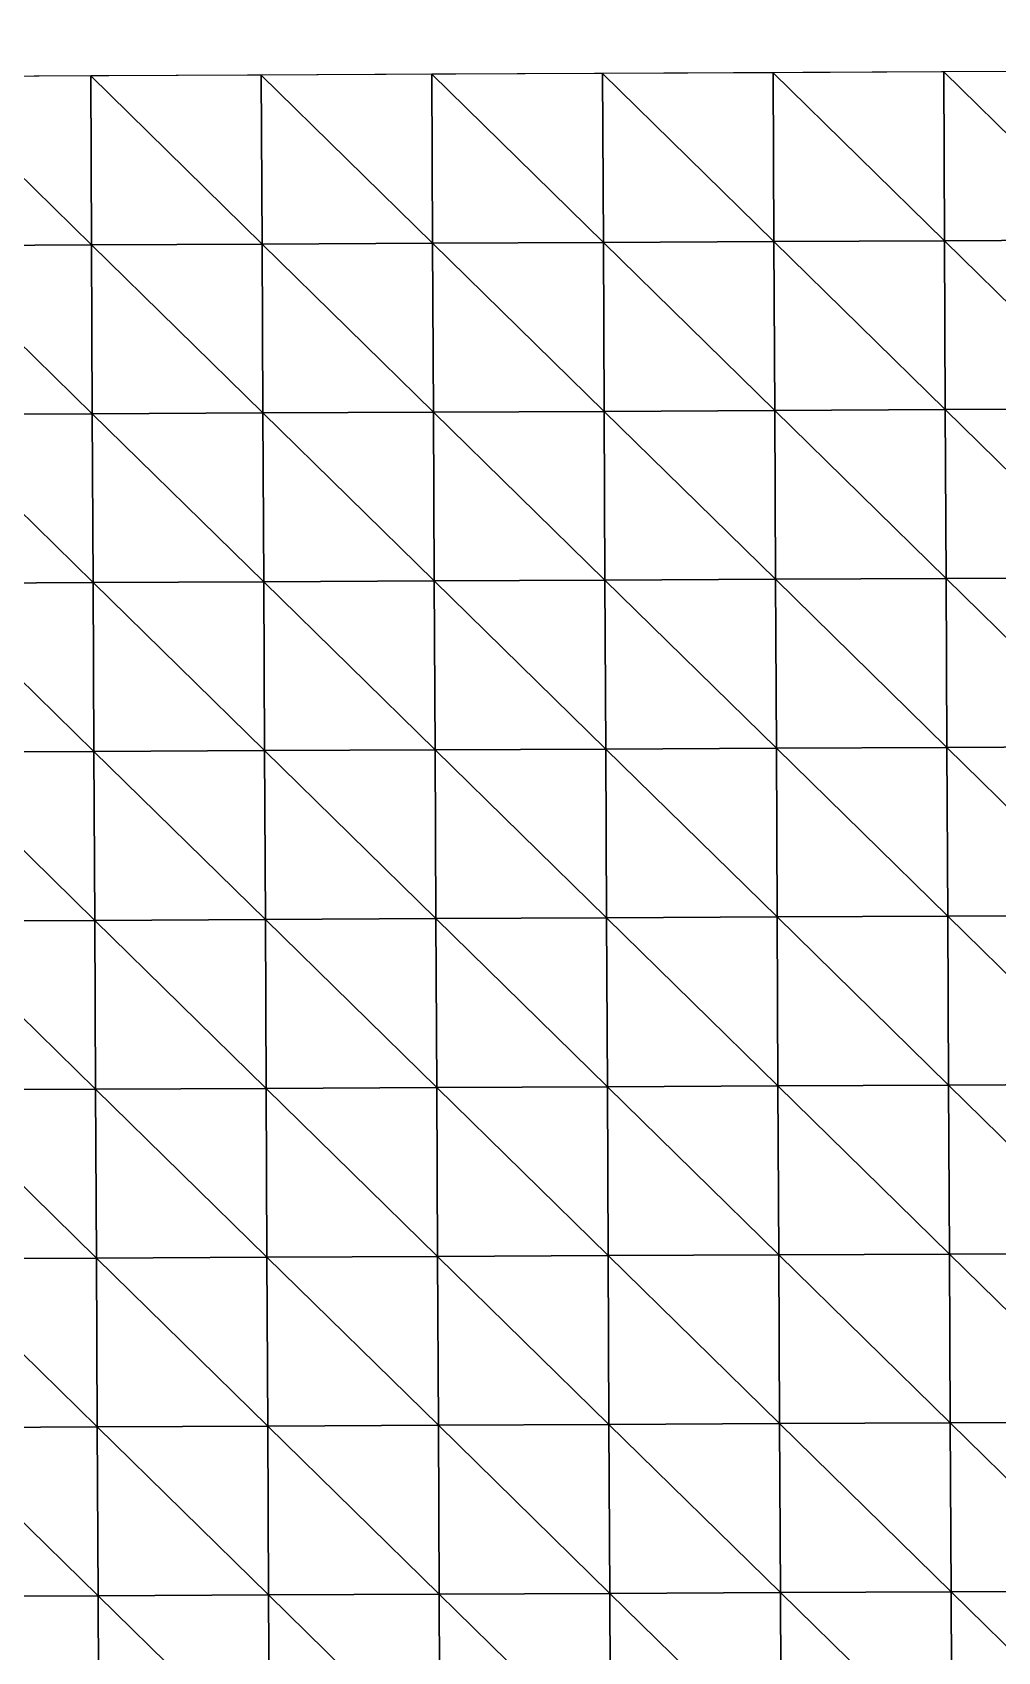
# Model space of a CAD drawing. Extents: x -372 to 678, y -263 to 741.
# Drawn here: x 5.1 to 76.1, y 621.4 to 740.7 of the extents above; entities that cross this region are included whole.
import ezdxf

# ---------------------------------------------------------------- set-up
doc = ezdxf.new("R2010")
doc.units = 0
doc.header["$LTSCALE"] = 0.0254
doc.layers.get('0').update_dxf_attribs({"linetype": 'CONTINUOUS'})
doc.layers.add('LOCATION_SNAPSHOT', color=144, linetype='CONTINUOUS')
doc.layers.add('LOCATION_TERRAIN', color=36, linetype='CONTINUOUS')

# ---------------------------------------------------------------- blocks, each defined once
blk = doc.blocks.new('LOCATION_SNAPSHOT_1')
at = {"color": 8}
mesh = blk.add_polyface(dxfattribs=at)
corners = [(-63.49, 214.77), (675.12, 740.67), (-66.01, 737.09), (677.64, 218.35)]
mesh.append_faces([[corners[k] for k in face] for face in [(0, 1, 2), (1, 0, 3)]], dxfattribs={"vtx0": -1, "color": 8})
blk = doc.blocks.new('LOCATION_TERRAIN_1')
at = {"color": 8}
mesh = blk.add_polyface(dxfattribs=at)
corners = [(9.42, 725.02, -6.73), (9.36, 737.46, -6.4), (-3.2, 737.39, -6.73)]
mesh.append_faces([[corners[k] for k in face] for face in [(0, 1, 2)]], dxfattribs={"color": 8})
mesh = blk.add_polyface(dxfattribs=at)
corners = [(9.42, 725.02, -6.73), (-3.2, 737.39, -6.73), (-3.14, 724.96, -7.06)]
mesh.append_faces([[corners[k] for k in face] for face in [(0, 1, 2)]], dxfattribs={"color": 8})
mesh = blk.add_polyface(dxfattribs=at)
corners = [(21.98, 725.08, -6.12), (21.92, 737.52, -5.79), (9.36, 737.46, -6.4)]
mesh.append_faces([[corners[k] for k in face] for face in [(0, 1, 2)]], dxfattribs={"color": 8})
mesh = blk.add_polyface(dxfattribs=at)
corners = [(21.98, 725.08, -6.12), (9.36, 737.46, -6.4), (9.42, 725.02, -6.73)]
mesh.append_faces([[corners[k] for k in face] for face in [(0, 1, 2)]], dxfattribs={"color": 8})
mesh = blk.add_polyface(dxfattribs=at)
corners = [(34.54, 725.14, -5.46), (34.48, 737.58, -5.13), (21.92, 737.52, -5.79)]
mesh.append_faces([[corners[k] for k in face] for face in [(0, 1, 2)]], dxfattribs={"color": 8})
mesh = blk.add_polyface(dxfattribs=at)
corners = [(34.54, 725.14, -5.46), (21.92, 737.52, -5.79), (21.98, 725.08, -6.12)]
mesh.append_faces([[corners[k] for k in face] for face in [(0, 1, 2)]], dxfattribs={"color": 8})
mesh = blk.add_polyface(dxfattribs=at)
corners = [(47.11, 725.2, -4.8), (47.05, 737.64, -4.47), (34.48, 737.58, -5.13)]
mesh.append_faces([[corners[k] for k in face] for face in [(0, 1, 2)]], dxfattribs={"color": 8})
mesh = blk.add_polyface(dxfattribs=at)
corners = [(47.11, 725.2, -4.8), (34.48, 737.58, -5.13), (34.54, 725.14, -5.46)]
mesh.append_faces([[corners[k] for k in face] for face in [(0, 1, 2)]], dxfattribs={"color": 8})
mesh = blk.add_polyface(dxfattribs=at)
corners = [(59.67, 725.26, -4.59), (59.61, 737.7, -4.18), (47.05, 737.64, -4.47)]
mesh.append_faces([[corners[k] for k in face] for face in [(0, 1, 2)]], dxfattribs={"color": 8})
mesh = blk.add_polyface(dxfattribs=at)
corners = [(59.67, 725.26, -4.59), (47.05, 737.64, -4.47), (47.11, 725.2, -4.8)]
mesh.append_faces([[corners[k] for k in face] for face in [(0, 1, 2)]], dxfattribs={"color": 8})
mesh = blk.add_polyface(dxfattribs=at)
corners = [(72.23, 725.32, -4.5), (72.17, 737.76, -3.97), (59.61, 737.7, -4.18)]
mesh.append_faces([[corners[k] for k in face] for face in [(0, 1, 2)]], dxfattribs={"color": 8})
mesh = blk.add_polyface(dxfattribs=at)
corners = [(72.23, 725.32, -4.5), (59.61, 737.7, -4.18), (59.67, 725.26, -4.59)]
mesh.append_faces([[corners[k] for k in face] for face in [(0, 1, 2)]], dxfattribs={"color": 8})
mesh = blk.add_polyface(dxfattribs=at)
corners = [(84.79, 725.38, -4.4), (84.73, 737.82, -3.76), (72.17, 737.76, -3.97)]
mesh.append_faces([[corners[k] for k in face] for face in [(0, 1, 2)]], dxfattribs={"color": 8})
mesh = blk.add_polyface(dxfattribs=at)
corners = [(84.79, 725.38, -4.4), (72.17, 737.76, -3.97), (72.23, 725.32, -4.5)]
mesh.append_faces([[corners[k] for k in face] for face in [(0, 1, 2)]], dxfattribs={"color": 8})
mesh = blk.add_polyface(dxfattribs=at)
corners = [(22.04, 712.64, -6.48), (21.98, 725.08, -6.12), (9.42, 725.02, -6.73)]
mesh.append_faces([[corners[k] for k in face] for face in [(0, 1, 2)]], dxfattribs={"color": 8})
mesh = blk.add_polyface(dxfattribs=at)
corners = [(34.6, 712.7, -5.82), (34.54, 725.14, -5.46), (21.98, 725.08, -6.12)]
mesh.append_faces([[corners[k] for k in face] for face in [(0, 1, 2)]], dxfattribs={"color": 8})
mesh = blk.add_polyface(dxfattribs=at)
corners = [(34.6, 712.7, -5.82), (21.98, 725.08, -6.12), (22.04, 712.64, -6.48)]
mesh.append_faces([[corners[k] for k in face] for face in [(0, 1, 2)]], dxfattribs={"color": 8})
mesh = blk.add_polyface(dxfattribs=at)
corners = [(47.17, 712.76, -5.16), (47.11, 725.2, -4.8), (34.54, 725.14, -5.46)]
mesh.append_faces([[corners[k] for k in face] for face in [(0, 1, 2)]], dxfattribs={"color": 8})
mesh = blk.add_polyface(dxfattribs=at)
corners = [(47.17, 712.76, -5.16), (34.54, 725.14, -5.46), (34.6, 712.7, -5.82)]
mesh.append_faces([[corners[k] for k in face] for face in [(0, 1, 2)]], dxfattribs={"color": 8})
mesh = blk.add_polyface(dxfattribs=at)
corners = [(59.73, 712.82, -5.02), (59.67, 725.26, -4.59), (47.11, 725.2, -4.8)]
mesh.append_faces([[corners[k] for k in face] for face in [(0, 1, 2)]], dxfattribs={"color": 8})
mesh = blk.add_polyface(dxfattribs=at)
corners = [(59.73, 712.82, -5.02), (47.11, 725.2, -4.8), (47.17, 712.76, -5.16)]
mesh.append_faces([[corners[k] for k in face] for face in [(0, 1, 2)]], dxfattribs={"color": 8})
mesh = blk.add_polyface(dxfattribs=at)
corners = [(72.29, 712.89, -5), (72.23, 725.32, -4.5), (59.67, 725.26, -4.59)]
mesh.append_faces([[corners[k] for k in face] for face in [(0, 1, 2)]], dxfattribs={"color": 8})
mesh = blk.add_polyface(dxfattribs=at)
corners = [(72.29, 712.89, -5), (59.67, 725.26, -4.59), (59.73, 712.82, -5.02)]
mesh.append_faces([[corners[k] for k in face] for face in [(0, 1, 2)]], dxfattribs={"color": 8})
mesh = blk.add_polyface(dxfattribs=at)
corners = [(84.85, 712.95, -4.97), (84.79, 725.38, -4.4), (72.23, 725.32, -4.5)]
mesh.append_faces([[corners[k] for k in face] for face in [(0, 1, 2)]], dxfattribs={"color": 8})
mesh = blk.add_polyface(dxfattribs=at)
corners = [(84.85, 712.95, -4.97), (72.23, 725.32, -4.5), (72.29, 712.89, -5)]
mesh.append_faces([[corners[k] for k in face] for face in [(0, 1, 2)]], dxfattribs={"color": 8})
mesh = blk.add_polyface(dxfattribs=at)
corners = [(9.48, 712.58, -7.09), (9.42, 725.02, -6.73), (-3.14, 724.96, -7.06)]
mesh.append_faces([[corners[k] for k in face] for face in [(0, 1, 2)]], dxfattribs={"color": 8})
mesh = blk.add_polyface(dxfattribs=at)
corners = [(9.48, 712.58, -7.09), (-3.14, 724.96, -7.06), (-3.08, 712.52, -7.4)]
mesh.append_faces([[corners[k] for k in face] for face in [(0, 1, 2)]], dxfattribs={"color": 8})
mesh = blk.add_polyface(dxfattribs=at)
corners = [(22.04, 712.64, -6.48), (9.42, 725.02, -6.73), (9.48, 712.58, -7.09)]
mesh.append_faces([[corners[k] for k in face] for face in [(0, 1, 2)]], dxfattribs={"color": 8})
mesh = blk.add_polyface(dxfattribs=at)
corners = [(9.54, 700.15, -7.73), (9.48, 712.58, -7.09), (-3.08, 712.52, -7.4)]
mesh.append_faces([[corners[k] for k in face] for face in [(0, 1, 2)]], dxfattribs={"color": 8})
mesh = blk.add_polyface(dxfattribs=at)
corners = [(9.54, 700.15, -7.73), (-3.08, 712.52, -7.4), (-3.02, 700.09, -7.94)]
mesh.append_faces([[corners[k] for k in face] for face in [(0, 1, 2)]], dxfattribs={"color": 8})
mesh = blk.add_polyface(dxfattribs=at)
corners = [(22.1, 700.21, -7.14), (22.04, 712.64, -6.48), (9.48, 712.58, -7.09)]
mesh.append_faces([[corners[k] for k in face] for face in [(0, 1, 2)]], dxfattribs={"color": 8})
mesh = blk.add_polyface(dxfattribs=at)
corners = [(22.1, 700.21, -7.14), (9.48, 712.58, -7.09), (9.54, 700.15, -7.73)]
mesh.append_faces([[corners[k] for k in face] for face in [(0, 1, 2)]], dxfattribs={"color": 8})
mesh = blk.add_polyface(dxfattribs=at)
corners = [(34.66, 700.27, -6.48), (34.6, 712.7, -5.82), (22.04, 712.64, -6.48)]
mesh.append_faces([[corners[k] for k in face] for face in [(0, 1, 2)]], dxfattribs={"color": 8})
mesh = blk.add_polyface(dxfattribs=at)
corners = [(34.66, 700.27, -6.48), (22.04, 712.64, -6.48), (22.1, 700.21, -7.14)]
mesh.append_faces([[corners[k] for k in face] for face in [(0, 1, 2)]], dxfattribs={"color": 8})
mesh = blk.add_polyface(dxfattribs=at)
corners = [(47.23, 700.33, -5.82), (47.17, 712.76, -5.16), (34.6, 712.7, -5.82)]
mesh.append_faces([[corners[k] for k in face] for face in [(0, 1, 2)]], dxfattribs={"color": 8})
mesh = blk.add_polyface(dxfattribs=at)
corners = [(47.23, 700.33, -5.82), (34.6, 712.7, -5.82), (34.66, 700.27, -6.48)]
mesh.append_faces([[corners[k] for k in face] for face in [(0, 1, 2)]], dxfattribs={"color": 8})
mesh = blk.add_polyface(dxfattribs=at)
corners = [(59.79, 700.39, -5.5), (59.73, 712.82, -5.02), (47.17, 712.76, -5.16)]
mesh.append_faces([[corners[k] for k in face] for face in [(0, 1, 2)]], dxfattribs={"color": 8})
mesh = blk.add_polyface(dxfattribs=at)
corners = [(59.79, 700.39, -5.5), (47.17, 712.76, -5.16), (47.23, 700.33, -5.82)]
mesh.append_faces([[corners[k] for k in face] for face in [(0, 1, 2)]], dxfattribs={"color": 8})
mesh = blk.add_polyface(dxfattribs=at)
corners = [(72.35, 700.45, -5.26), (72.29, 712.89, -5), (59.73, 712.82, -5.02)]
mesh.append_faces([[corners[k] for k in face] for face in [(0, 1, 2)]], dxfattribs={"color": 8})
mesh = blk.add_polyface(dxfattribs=at)
corners = [(72.35, 700.45, -5.26), (59.73, 712.82, -5.02), (59.79, 700.39, -5.5)]
mesh.append_faces([[corners[k] for k in face] for face in [(0, 1, 2)]], dxfattribs={"color": 8})
mesh = blk.add_polyface(dxfattribs=at)
corners = [(84.91, 700.51, -5.02), (84.85, 712.95, -4.97), (72.29, 712.89, -5)]
mesh.append_faces([[corners[k] for k in face] for face in [(0, 1, 2)]], dxfattribs={"color": 8})
mesh = blk.add_polyface(dxfattribs=at)
corners = [(84.91, 700.51, -5.02), (72.29, 712.89, -5), (72.35, 700.45, -5.26)]
mesh.append_faces([[corners[k] for k in face] for face in [(0, 1, 2)]], dxfattribs={"color": 8})
mesh = blk.add_polyface(dxfattribs=at)
corners = [(9.6, 687.71, -8.37), (9.54, 700.15, -7.73), (-3.02, 700.09, -7.94)]
mesh.append_faces([[corners[k] for k in face] for face in [(0, 1, 2)]], dxfattribs={"color": 8})
mesh = blk.add_polyface(dxfattribs=at)
corners = [(9.6, 687.71, -8.37), (-3.02, 700.09, -7.94), (-2.96, 687.65, -8.47)]
mesh.append_faces([[corners[k] for k in face] for face in [(0, 1, 2)]], dxfattribs={"color": 8})
mesh = blk.add_polyface(dxfattribs=at)
corners = [(22.16, 687.77, -7.79), (22.1, 700.21, -7.14), (9.54, 700.15, -7.73)]
mesh.append_faces([[corners[k] for k in face] for face in [(0, 1, 2)]], dxfattribs={"color": 8})
mesh = blk.add_polyface(dxfattribs=at)
corners = [(22.16, 687.77, -7.79), (9.54, 700.15, -7.73), (9.6, 687.71, -8.37)]
mesh.append_faces([[corners[k] for k in face] for face in [(0, 1, 2)]], dxfattribs={"color": 8})
mesh = blk.add_polyface(dxfattribs=at)
corners = [(34.72, 687.83, -7.13), (34.66, 700.27, -6.48), (22.1, 700.21, -7.14)]
mesh.append_faces([[corners[k] for k in face] for face in [(0, 1, 2)]], dxfattribs={"color": 8})
mesh = blk.add_polyface(dxfattribs=at)
corners = [(34.72, 687.83, -7.13), (22.1, 700.21, -7.14), (22.16, 687.77, -7.79)]
mesh.append_faces([[corners[k] for k in face] for face in [(0, 1, 2)]], dxfattribs={"color": 8})
mesh = blk.add_polyface(dxfattribs=at)
corners = [(47.29, 687.89, -6.47), (47.23, 700.33, -5.82), (34.66, 700.27, -6.48)]
mesh.append_faces([[corners[k] for k in face] for face in [(0, 1, 2)]], dxfattribs={"color": 8})
mesh = blk.add_polyface(dxfattribs=at)
corners = [(47.29, 687.89, -6.47), (34.66, 700.27, -6.48), (34.72, 687.83, -7.13)]
mesh.append_faces([[corners[k] for k in face] for face in [(0, 1, 2)]], dxfattribs={"color": 8})
mesh = blk.add_polyface(dxfattribs=at)
corners = [(59.85, 687.95, -5.98), (59.79, 700.39, -5.5), (47.23, 700.33, -5.82)]
mesh.append_faces([[corners[k] for k in face] for face in [(0, 1, 2)]], dxfattribs={"color": 8})
mesh = blk.add_polyface(dxfattribs=at)
corners = [(59.85, 687.95, -5.98), (47.23, 700.33, -5.82), (47.29, 687.89, -6.47)]
mesh.append_faces([[corners[k] for k in face] for face in [(0, 1, 2)]], dxfattribs={"color": 8})
mesh = blk.add_polyface(dxfattribs=at)
corners = [(72.41, 688.01, -5.52), (72.35, 700.45, -5.26), (59.79, 700.39, -5.5)]
mesh.append_faces([[corners[k] for k in face] for face in [(0, 1, 2)]], dxfattribs={"color": 8})
mesh = blk.add_polyface(dxfattribs=at)
corners = [(72.41, 688.01, -5.52), (59.79, 700.39, -5.5), (59.85, 687.95, -5.98)]
mesh.append_faces([[corners[k] for k in face] for face in [(0, 1, 2)]], dxfattribs={"color": 8})
mesh = blk.add_polyface(dxfattribs=at)
corners = [(84.97, 688.07, -5.07), (84.91, 700.51, -5.02), (72.35, 700.45, -5.26)]
mesh.append_faces([[corners[k] for k in face] for face in [(0, 1, 2)]], dxfattribs={"color": 8})
mesh = blk.add_polyface(dxfattribs=at)
corners = [(84.97, 688.07, -5.07), (72.35, 700.45, -5.26), (72.41, 688.01, -5.52)]
mesh.append_faces([[corners[k] for k in face] for face in [(0, 1, 2)]], dxfattribs={"color": 8})
mesh = blk.add_polyface(dxfattribs=at)
corners = [(9.66, 675.27, -8.97), (9.6, 687.71, -8.37), (-2.96, 687.65, -8.47)]
mesh.append_faces([[corners[k] for k in face] for face in [(0, 1, 2)]], dxfattribs={"color": 8})
mesh = blk.add_polyface(dxfattribs=at)
corners = [(9.66, 675.27, -8.97), (-2.96, 687.65, -8.47), (-2.9, 675.21, -8.96)]
mesh.append_faces([[corners[k] for k in face] for face in [(0, 1, 2)]], dxfattribs={"color": 8})
mesh = blk.add_polyface(dxfattribs=at)
corners = [(22.22, 675.33, -8.42), (22.16, 687.77, -7.79), (9.6, 687.71, -8.37)]
mesh.append_faces([[corners[k] for k in face] for face in [(0, 1, 2)]], dxfattribs={"color": 8})
mesh = blk.add_polyface(dxfattribs=at)
corners = [(22.22, 675.33, -8.42), (9.6, 687.71, -8.37), (9.66, 675.27, -8.97)]
mesh.append_faces([[corners[k] for k in face] for face in [(0, 1, 2)]], dxfattribs={"color": 8})
mesh = blk.add_polyface(dxfattribs=at)
corners = [(34.78, 675.4, -7.78), (34.72, 687.83, -7.13), (22.16, 687.77, -7.79)]
mesh.append_faces([[corners[k] for k in face] for face in [(0, 1, 2)]], dxfattribs={"color": 8})
mesh = blk.add_polyface(dxfattribs=at)
corners = [(34.78, 675.4, -7.78), (22.16, 687.77, -7.79), (22.22, 675.33, -8.42)]
mesh.append_faces([[corners[k] for k in face] for face in [(0, 1, 2)]], dxfattribs={"color": 8})
mesh = blk.add_polyface(dxfattribs=at)
corners = [(47.35, 675.46, -7.13), (47.29, 687.89, -6.47), (34.72, 687.83, -7.13)]
mesh.append_faces([[corners[k] for k in face] for face in [(0, 1, 2)]], dxfattribs={"color": 8})
mesh = blk.add_polyface(dxfattribs=at)
corners = [(47.35, 675.46, -7.13), (34.72, 687.83, -7.13), (34.78, 675.4, -7.78)]
mesh.append_faces([[corners[k] for k in face] for face in [(0, 1, 2)]], dxfattribs={"color": 8})
mesh = blk.add_polyface(dxfattribs=at)
corners = [(59.91, 675.52, -6.47), (59.85, 687.95, -5.98), (47.29, 687.89, -6.47)]
mesh.append_faces([[corners[k] for k in face] for face in [(0, 1, 2)]], dxfattribs={"color": 8})
mesh = blk.add_polyface(dxfattribs=at)
corners = [(59.91, 675.52, -6.47), (47.29, 687.89, -6.47), (47.35, 675.46, -7.13)]
mesh.append_faces([[corners[k] for k in face] for face in [(0, 1, 2)]], dxfattribs={"color": 8})
mesh = blk.add_polyface(dxfattribs=at)
corners = [(72.47, 675.58, -5.81), (72.41, 688.01, -5.52), (59.85, 687.95, -5.98)]
mesh.append_faces([[corners[k] for k in face] for face in [(0, 1, 2)]], dxfattribs={"color": 8})
mesh = blk.add_polyface(dxfattribs=at)
corners = [(72.47, 675.58, -5.81), (59.85, 687.95, -5.98), (59.91, 675.52, -6.47)]
mesh.append_faces([[corners[k] for k in face] for face in [(0, 1, 2)]], dxfattribs={"color": 8})
mesh = blk.add_polyface(dxfattribs=at)
corners = [(85.03, 675.64, -5.15), (84.97, 688.07, -5.07), (72.41, 688.01, -5.52)]
mesh.append_faces([[corners[k] for k in face] for face in [(0, 1, 2)]], dxfattribs={"color": 8})
mesh = blk.add_polyface(dxfattribs=at)
corners = [(85.03, 675.64, -5.15), (72.41, 688.01, -5.52), (72.47, 675.58, -5.81)]
mesh.append_faces([[corners[k] for k in face] for face in [(0, 1, 2)]], dxfattribs={"color": 8})
mesh = blk.add_polyface(dxfattribs=at)
corners = [(9.72, 662.84, -8.95), (9.66, 675.27, -8.97), (-2.9, 675.21, -8.96)]
mesh.append_faces([[corners[k] for k in face] for face in [(0, 1, 2)]], dxfattribs={"color": 8})
mesh = blk.add_polyface(dxfattribs=at)
corners = [(9.72, 662.84, -8.95), (-2.9, 675.21, -8.96), (-2.84, 662.78, -8.84)]
mesh.append_faces([[corners[k] for k in face] for face in [(0, 1, 2)]], dxfattribs={"color": 8})
mesh = blk.add_polyface(dxfattribs=at)
corners = [(22.28, 662.9, -8.61), (22.22, 675.33, -8.42), (9.66, 675.27, -8.97)]
mesh.append_faces([[corners[k] for k in face] for face in [(0, 1, 2)]], dxfattribs={"color": 8})
mesh = blk.add_polyface(dxfattribs=at)
corners = [(22.28, 662.9, -8.61), (9.66, 675.27, -8.97), (9.72, 662.84, -8.95)]
mesh.append_faces([[corners[k] for k in face] for face in [(0, 1, 2)]], dxfattribs={"color": 8})
mesh = blk.add_polyface(dxfattribs=at)
corners = [(34.84, 662.96, -8.18), (34.78, 675.4, -7.78), (22.22, 675.33, -8.42)]
mesh.append_faces([[corners[k] for k in face] for face in [(0, 1, 2)]], dxfattribs={"color": 8})
mesh = blk.add_polyface(dxfattribs=at)
corners = [(34.84, 662.96, -8.18), (22.22, 675.33, -8.42), (22.28, 662.9, -8.61)]
mesh.append_faces([[corners[k] for k in face] for face in [(0, 1, 2)]], dxfattribs={"color": 8})
mesh = blk.add_polyface(dxfattribs=at)
corners = [(47.41, 663.02, -7.75), (47.35, 675.46, -7.13), (34.78, 675.4, -7.78)]
mesh.append_faces([[corners[k] for k in face] for face in [(0, 1, 2)]], dxfattribs={"color": 8})
mesh = blk.add_polyface(dxfattribs=at)
corners = [(47.41, 663.02, -7.75), (34.78, 675.4, -7.78), (34.84, 662.96, -8.18)]
mesh.append_faces([[corners[k] for k in face] for face in [(0, 1, 2)]], dxfattribs={"color": 8})
mesh = blk.add_polyface(dxfattribs=at)
corners = [(59.97, 663.08, -7.13), (59.91, 675.52, -6.47), (47.35, 675.46, -7.13)]
mesh.append_faces([[corners[k] for k in face] for face in [(0, 1, 2)]], dxfattribs={"color": 8})
mesh = blk.add_polyface(dxfattribs=at)
corners = [(59.97, 663.08, -7.13), (47.35, 675.46, -7.13), (47.41, 663.02, -7.75)]
mesh.append_faces([[corners[k] for k in face] for face in [(0, 1, 2)]], dxfattribs={"color": 8})
mesh = blk.add_polyface(dxfattribs=at)
corners = [(72.53, 663.14, -6.47), (72.47, 675.58, -5.81), (59.91, 675.52, -6.47)]
mesh.append_faces([[corners[k] for k in face] for face in [(0, 1, 2)]], dxfattribs={"color": 8})
mesh = blk.add_polyface(dxfattribs=at)
corners = [(72.53, 663.14, -6.47), (59.91, 675.52, -6.47), (59.97, 663.08, -7.13)]
mesh.append_faces([[corners[k] for k in face] for face in [(0, 1, 2)]], dxfattribs={"color": 8})
mesh = blk.add_polyface(dxfattribs=at)
corners = [(85.09, 663.2, -5.81), (85.03, 675.64, -5.15), (72.47, 675.58, -5.81)]
mesh.append_faces([[corners[k] for k in face] for face in [(0, 1, 2)]], dxfattribs={"color": 8})
mesh = blk.add_polyface(dxfattribs=at)
corners = [(85.09, 663.2, -5.81), (72.47, 675.58, -5.81), (72.53, 663.14, -6.47)]
mesh.append_faces([[corners[k] for k in face] for face in [(0, 1, 2)]], dxfattribs={"color": 8})
mesh = blk.add_polyface(dxfattribs=at)
corners = [(60.03, 650.64, -7.79), (59.97, 663.08, -7.13), (47.41, 663.02, -7.75)]
mesh.append_faces([[corners[k] for k in face] for face in [(0, 1, 2)]], dxfattribs={"color": 8})
mesh = blk.add_polyface(dxfattribs=at)
corners = [(72.59, 650.7, -7.13), (72.53, 663.14, -6.47), (59.97, 663.08, -7.13)]
mesh.append_faces([[corners[k] for k in face] for face in [(0, 1, 2)]], dxfattribs={"color": 8})
mesh = blk.add_polyface(dxfattribs=at)
corners = [(72.59, 650.7, -7.13), (59.97, 663.08, -7.13), (60.03, 650.64, -7.79)]
mesh.append_faces([[corners[k] for k in face] for face in [(0, 1, 2)]], dxfattribs={"color": 8})
mesh = blk.add_polyface(dxfattribs=at)
corners = [(85.15, 650.77, -6.47), (85.09, 663.2, -5.81), (72.53, 663.14, -6.47)]
mesh.append_faces([[corners[k] for k in face] for face in [(0, 1, 2)]], dxfattribs={"color": 8})
mesh = blk.add_polyface(dxfattribs=at)
corners = [(85.15, 650.77, -6.47), (72.53, 663.14, -6.47), (72.59, 650.7, -7.13)]
mesh.append_faces([[corners[k] for k in face] for face in [(0, 1, 2)]], dxfattribs={"color": 8})
mesh = blk.add_polyface(dxfattribs=at)
corners = [(9.78, 650.4, -8.93), (9.72, 662.84, -8.95), (-2.84, 662.78, -8.84)]
mesh.append_faces([[corners[k] for k in face] for face in [(0, 1, 2)]], dxfattribs={"color": 8})
mesh = blk.add_polyface(dxfattribs=at)
corners = [(9.78, 650.4, -8.93), (-2.84, 662.78, -8.84), (-2.78, 650.34, -8.71)]
mesh.append_faces([[corners[k] for k in face] for face in [(0, 1, 2)]], dxfattribs={"color": 8})
mesh = blk.add_polyface(dxfattribs=at)
corners = [(22.34, 650.46, -8.79), (22.28, 662.9, -8.61), (9.72, 662.84, -8.95)]
mesh.append_faces([[corners[k] for k in face] for face in [(0, 1, 2)]], dxfattribs={"color": 8})
mesh = blk.add_polyface(dxfattribs=at)
corners = [(22.34, 650.46, -8.79), (9.72, 662.84, -8.95), (9.78, 650.4, -8.93)]
mesh.append_faces([[corners[k] for k in face] for face in [(0, 1, 2)]], dxfattribs={"color": 8})
mesh = blk.add_polyface(dxfattribs=at)
corners = [(34.9, 650.52, -8.58), (34.84, 662.96, -8.18), (22.28, 662.9, -8.61)]
mesh.append_faces([[corners[k] for k in face] for face in [(0, 1, 2)]], dxfattribs={"color": 8})
mesh = blk.add_polyface(dxfattribs=at)
corners = [(34.9, 650.52, -8.58), (22.28, 662.9, -8.61), (22.34, 650.46, -8.79)]
mesh.append_faces([[corners[k] for k in face] for face in [(0, 1, 2)]], dxfattribs={"color": 8})
mesh = blk.add_polyface(dxfattribs=at)
corners = [(47.46, 650.58, -8.36), (47.41, 663.02, -7.75), (34.84, 662.96, -8.18)]
mesh.append_faces([[corners[k] for k in face] for face in [(0, 1, 2)]], dxfattribs={"color": 8})
mesh = blk.add_polyface(dxfattribs=at)
corners = [(47.46, 650.58, -8.36), (34.84, 662.96, -8.18), (34.9, 650.52, -8.58)]
mesh.append_faces([[corners[k] for k in face] for face in [(0, 1, 2)]], dxfattribs={"color": 8})
mesh = blk.add_polyface(dxfattribs=at)
corners = [(60.03, 650.64, -7.79), (47.41, 663.02, -7.75), (47.46, 650.58, -8.36)]
mesh.append_faces([[corners[k] for k in face] for face in [(0, 1, 2)]], dxfattribs={"color": 8})
mesh = blk.add_polyface(dxfattribs=at)
corners = [(9.84, 637.97, -8.9), (9.78, 650.4, -8.93), (-2.78, 650.34, -8.71)]
mesh.append_faces([[corners[k] for k in face] for face in [(0, 1, 2)]], dxfattribs={"color": 8})
mesh = blk.add_polyface(dxfattribs=at)
corners = [(9.84, 637.97, -8.9), (-2.78, 650.34, -8.71), (-2.72, 637.91, -8.57)]
mesh.append_faces([[corners[k] for k in face] for face in [(0, 1, 2)]], dxfattribs={"color": 8})
mesh = blk.add_polyface(dxfattribs=at)
corners = [(22.4, 638.03, -8.96), (22.34, 650.46, -8.79), (9.78, 650.4, -8.93)]
mesh.append_faces([[corners[k] for k in face] for face in [(0, 1, 2)]], dxfattribs={"color": 8})
mesh = blk.add_polyface(dxfattribs=at)
corners = [(22.4, 638.03, -8.96), (9.78, 650.4, -8.93), (9.84, 637.97, -8.9)]
mesh.append_faces([[corners[k] for k in face] for face in [(0, 1, 2)]], dxfattribs={"color": 8})
mesh = blk.add_polyface(dxfattribs=at)
corners = [(34.96, 638.09, -8.96), (34.9, 650.52, -8.58), (22.34, 650.46, -8.79)]
mesh.append_faces([[corners[k] for k in face] for face in [(0, 1, 2)]], dxfattribs={"color": 8})
mesh = blk.add_polyface(dxfattribs=at)
corners = [(34.96, 638.09, -8.96), (22.34, 650.46, -8.79), (22.4, 638.03, -8.96)]
mesh.append_faces([[corners[k] for k in face] for face in [(0, 1, 2)]], dxfattribs={"color": 8})
mesh = blk.add_polyface(dxfattribs=at)
corners = [(47.52, 638.15, -8.97), (47.46, 650.58, -8.36), (34.9, 650.52, -8.58)]
mesh.append_faces([[corners[k] for k in face] for face in [(0, 1, 2)]], dxfattribs={"color": 8})
mesh = blk.add_polyface(dxfattribs=at)
corners = [(47.52, 638.15, -8.97), (34.9, 650.52, -8.58), (34.96, 638.09, -8.96)]
mesh.append_faces([[corners[k] for k in face] for face in [(0, 1, 2)]], dxfattribs={"color": 8})
mesh = blk.add_polyface(dxfattribs=at)
corners = [(60.09, 638.21, -8.43), (60.03, 650.64, -7.79), (47.46, 650.58, -8.36)]
mesh.append_faces([[corners[k] for k in face] for face in [(0, 1, 2)]], dxfattribs={"color": 8})
mesh = blk.add_polyface(dxfattribs=at)
corners = [(60.09, 638.21, -8.43), (47.46, 650.58, -8.36), (47.52, 638.15, -8.97)]
mesh.append_faces([[corners[k] for k in face] for face in [(0, 1, 2)]], dxfattribs={"color": 8})
mesh = blk.add_polyface(dxfattribs=at)
corners = [(72.65, 638.27, -7.78), (72.59, 650.7, -7.13), (60.03, 650.64, -7.79)]
mesh.append_faces([[corners[k] for k in face] for face in [(0, 1, 2)]], dxfattribs={"color": 8})
mesh = blk.add_polyface(dxfattribs=at)
corners = [(72.65, 638.27, -7.78), (60.03, 650.64, -7.79), (60.09, 638.21, -8.43)]
mesh.append_faces([[corners[k] for k in face] for face in [(0, 1, 2)]], dxfattribs={"color": 8})
mesh = blk.add_polyface(dxfattribs=at)
corners = [(85.21, 638.33, -7.12), (85.15, 650.77, -6.47), (72.59, 650.7, -7.13)]
mesh.append_faces([[corners[k] for k in face] for face in [(0, 1, 2)]], dxfattribs={"color": 8})
mesh = blk.add_polyface(dxfattribs=at)
corners = [(85.21, 638.33, -7.12), (72.59, 650.7, -7.13), (72.65, 638.27, -7.78)]
mesh.append_faces([[corners[k] for k in face] for face in [(0, 1, 2)]], dxfattribs={"color": 8})
mesh = blk.add_polyface(dxfattribs=at)
corners = [(22.46, 625.59, -8.24), (22.4, 638.03, -8.96), (9.84, 637.97, -8.9)]
mesh.append_faces([[corners[k] for k in face] for face in [(0, 1, 2)]], dxfattribs={"color": 8})
mesh = blk.add_polyface(dxfattribs=at)
corners = [(35.02, 625.65, -8.58), (34.96, 638.09, -8.96), (22.4, 638.03, -8.96)]
mesh.append_faces([[corners[k] for k in face] for face in [(0, 1, 2)]], dxfattribs={"color": 8})
mesh = blk.add_polyface(dxfattribs=at)
corners = [(35.02, 625.65, -8.58), (22.4, 638.03, -8.96), (22.46, 625.59, -8.24)]
mesh.append_faces([[corners[k] for k in face] for face in [(0, 1, 2)]], dxfattribs={"color": 8})
mesh = blk.add_polyface(dxfattribs=at)
corners = [(47.58, 625.71, -8.91), (47.52, 638.15, -8.97), (34.96, 638.09, -8.96)]
mesh.append_faces([[corners[k] for k in face] for face in [(0, 1, 2)]], dxfattribs={"color": 8})
mesh = blk.add_polyface(dxfattribs=at)
corners = [(47.58, 625.71, -8.91), (34.96, 638.09, -8.96), (35.02, 625.65, -8.58)]
mesh.append_faces([[corners[k] for k in face] for face in [(0, 1, 2)]], dxfattribs={"color": 8})
mesh = blk.add_polyface(dxfattribs=at)
corners = [(60.15, 625.77, -8.52), (60.09, 638.21, -8.43), (47.52, 638.15, -8.97)]
mesh.append_faces([[corners[k] for k in face] for face in [(0, 1, 2)]], dxfattribs={"color": 8})
mesh = blk.add_polyface(dxfattribs=at)
corners = [(60.15, 625.77, -8.52), (47.52, 638.15, -8.97), (47.58, 625.71, -8.91)]
mesh.append_faces([[corners[k] for k in face] for face in [(0, 1, 2)]], dxfattribs={"color": 8})
mesh = blk.add_polyface(dxfattribs=at)
corners = [(72.71, 625.83, -7.97), (72.65, 638.27, -7.78), (60.09, 638.21, -8.43)]
mesh.append_faces([[corners[k] for k in face] for face in [(0, 1, 2)]], dxfattribs={"color": 8})
mesh = blk.add_polyface(dxfattribs=at)
corners = [(72.71, 625.83, -7.97), (60.09, 638.21, -8.43), (60.15, 625.77, -8.52)]
mesh.append_faces([[corners[k] for k in face] for face in [(0, 1, 2)]], dxfattribs={"color": 8})
mesh = blk.add_polyface(dxfattribs=at)
corners = [(85.27, 625.89, -7.42), (85.21, 638.33, -7.12), (72.65, 638.27, -7.78)]
mesh.append_faces([[corners[k] for k in face] for face in [(0, 1, 2)]], dxfattribs={"color": 8})
mesh = blk.add_polyface(dxfattribs=at)
corners = [(85.27, 625.89, -7.42), (72.65, 638.27, -7.78), (72.71, 625.83, -7.97)]
mesh.append_faces([[corners[k] for k in face] for face in [(0, 1, 2)]], dxfattribs={"color": 8})
mesh = blk.add_polyface(dxfattribs=at)
corners = [(9.9, 625.53, -7.9), (9.84, 637.97, -8.9), (-2.72, 637.91, -8.57)]
mesh.append_faces([[corners[k] for k in face] for face in [(0, 1, 2)]], dxfattribs={"color": 8})
mesh = blk.add_polyface(dxfattribs=at)
corners = [(9.9, 625.53, -7.9), (-2.72, 637.91, -8.57), (-2.66, 625.47, -7.46)]
mesh.append_faces([[corners[k] for k in face] for face in [(0, 1, 2)]], dxfattribs={"color": 8})
mesh = blk.add_polyface(dxfattribs=at)
corners = [(22.46, 625.59, -8.24), (9.84, 637.97, -8.9), (9.9, 625.53, -7.9)]
mesh.append_faces([[corners[k] for k in face] for face in [(0, 1, 2)]], dxfattribs={"color": 8})
mesh = blk.add_polyface(dxfattribs=at)
corners = [(9.96, 613.09, -6.89), (9.9, 625.53, -7.9), (-2.66, 625.47, -7.46)]
mesh.append_faces([[corners[k] for k in face] for face in [(0, 1, 2)]], dxfattribs={"color": 8})
mesh = blk.add_polyface(dxfattribs=at)
corners = [(9.96, 613.09, -6.89), (-2.66, 625.47, -7.46), (-2.6, 613.03, -6.34)]
mesh.append_faces([[corners[k] for k in face] for face in [(0, 1, 2)]], dxfattribs={"color": 8})
mesh = blk.add_polyface(dxfattribs=at)
corners = [(22.52, 613.15, -7.53), (22.46, 625.59, -8.24), (9.9, 625.53, -7.9)]
mesh.append_faces([[corners[k] for k in face] for face in [(0, 1, 2)]], dxfattribs={"color": 8})
mesh = blk.add_polyface(dxfattribs=at)
corners = [(22.52, 613.15, -7.53), (9.9, 625.53, -7.9), (9.96, 613.09, -6.89)]
mesh.append_faces([[corners[k] for k in face] for face in [(0, 1, 2)]], dxfattribs={"color": 8})
mesh = blk.add_polyface(dxfattribs=at)
corners = [(35.08, 613.21, -8.19), (35.02, 625.65, -8.58), (22.46, 625.59, -8.24)]
mesh.append_faces([[corners[k] for k in face] for face in [(0, 1, 2)]], dxfattribs={"color": 8})
mesh = blk.add_polyface(dxfattribs=at)
corners = [(35.08, 613.21, -8.19), (22.46, 625.59, -8.24), (22.52, 613.15, -7.53)]
mesh.append_faces([[corners[k] for k in face] for face in [(0, 1, 2)]], dxfattribs={"color": 8})
mesh = blk.add_polyface(dxfattribs=at)
corners = [(47.64, 613.28, -8.85), (47.58, 625.71, -8.91), (35.02, 625.65, -8.58)]
mesh.append_faces([[corners[k] for k in face] for face in [(0, 1, 2)]], dxfattribs={"color": 8})
mesh = blk.add_polyface(dxfattribs=at)
corners = [(47.64, 613.28, -8.85), (35.02, 625.65, -8.58), (35.08, 613.21, -8.19)]
mesh.append_faces([[corners[k] for k in face] for face in [(0, 1, 2)]], dxfattribs={"color": 8})
mesh = blk.add_polyface(dxfattribs=at)
corners = [(60.21, 613.34, -8.61), (60.15, 625.77, -8.52), (47.58, 625.71, -8.91)]
mesh.append_faces([[corners[k] for k in face] for face in [(0, 1, 2)]], dxfattribs={"color": 8})
mesh = blk.add_polyface(dxfattribs=at)
corners = [(60.21, 613.34, -8.61), (47.58, 625.71, -8.91), (47.64, 613.28, -8.85)]
mesh.append_faces([[corners[k] for k in face] for face in [(0, 1, 2)]], dxfattribs={"color": 8})
mesh = blk.add_polyface(dxfattribs=at)
corners = [(72.77, 613.4, -8.17), (72.71, 625.83, -7.97), (60.15, 625.77, -8.52)]
mesh.append_faces([[corners[k] for k in face] for face in [(0, 1, 2)]], dxfattribs={"color": 8})
mesh = blk.add_polyface(dxfattribs=at)
corners = [(72.77, 613.4, -8.17), (60.15, 625.77, -8.52), (60.21, 613.34, -8.61)]
mesh.append_faces([[corners[k] for k in face] for face in [(0, 1, 2)]], dxfattribs={"color": 8})
mesh = blk.add_polyface(dxfattribs=at)
corners = [(85.33, 613.46, -7.73), (85.27, 625.89, -7.42), (72.71, 625.83, -7.97)]
mesh.append_faces([[corners[k] for k in face] for face in [(0, 1, 2)]], dxfattribs={"color": 8})
mesh = blk.add_polyface(dxfattribs=at)
corners = [(85.33, 613.46, -7.73), (72.71, 625.83, -7.97), (72.77, 613.4, -8.17)]
mesh.append_faces([[corners[k] for k in face] for face in [(0, 1, 2)]], dxfattribs={"color": 8})

msp = doc.modelspace()

# ---------------------------------------------------------------- block references
at = {"layer": 'LOCATION_SNAPSHOT', "color": 0}
msp.add_blockref('LOCATION_SNAPSHOT_1', (0, 0), dxfattribs=at)
at = {"layer": 'LOCATION_TERRAIN', "color": 0}
msp.add_blockref('LOCATION_TERRAIN_1', (0, 0), dxfattribs=at)

doc.saveas('drawing.dxf')
